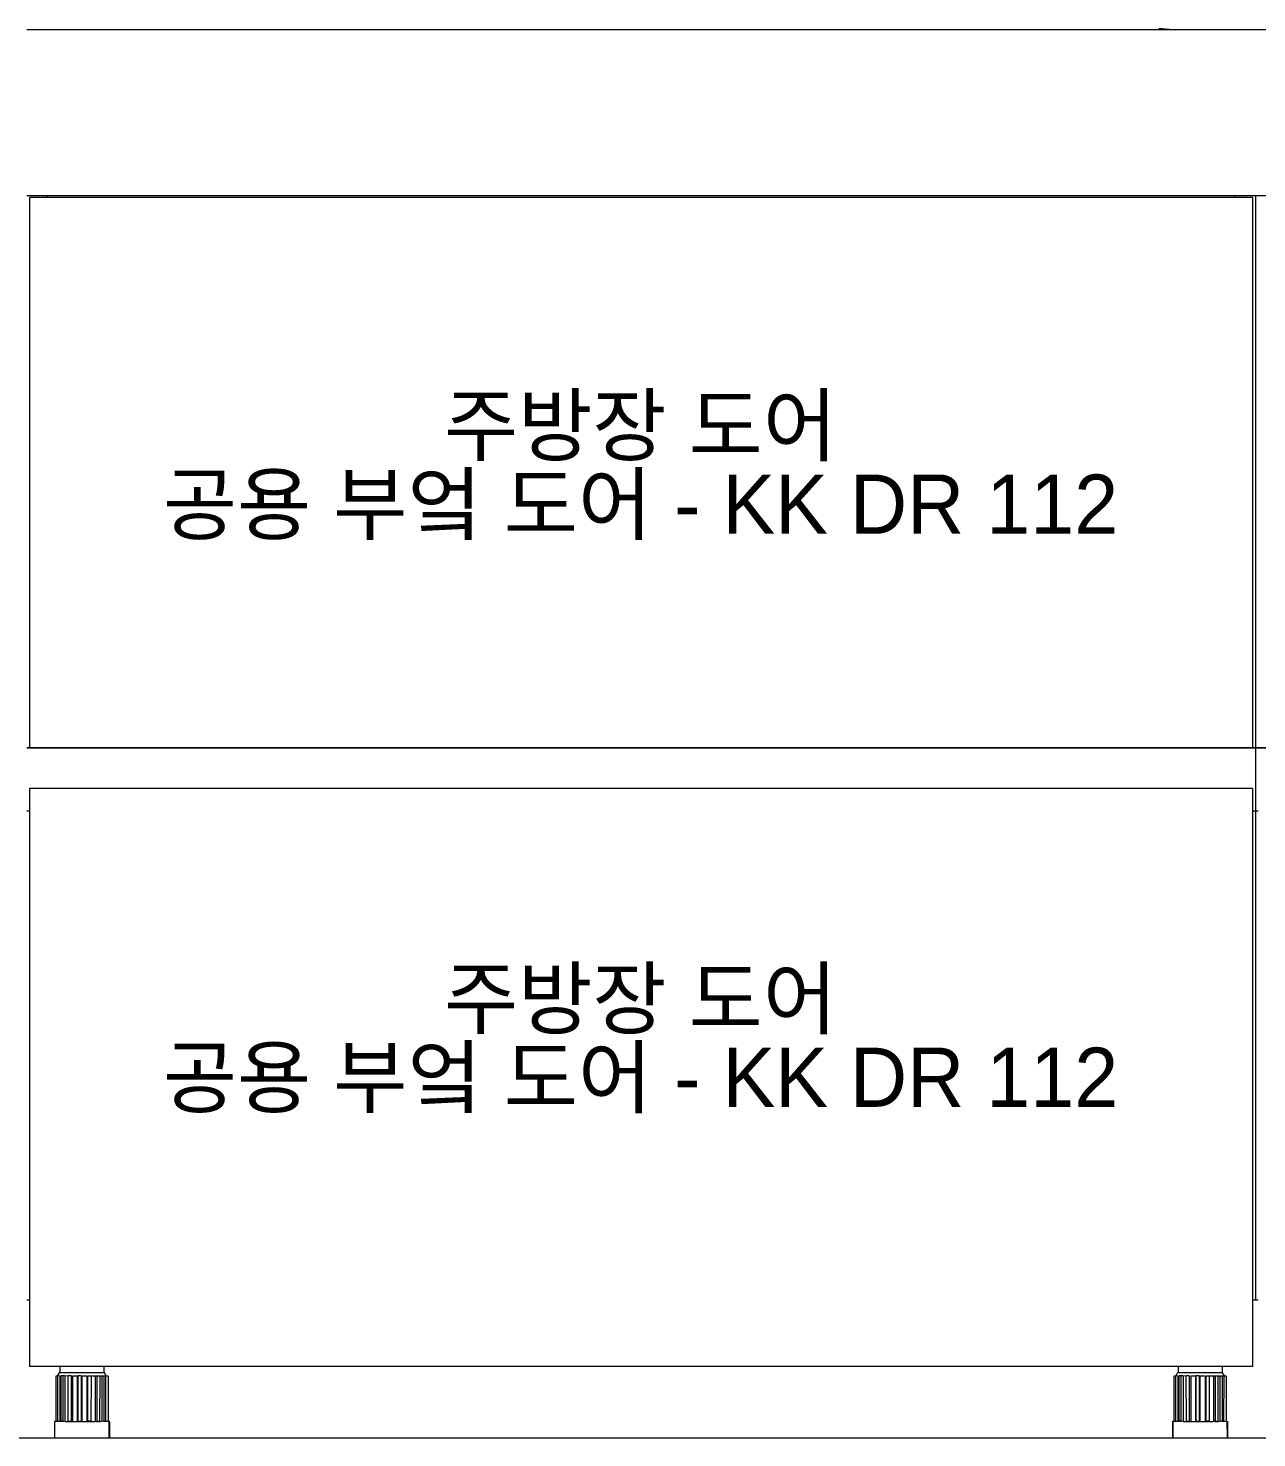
# Model space of a CAD drawing. Header units: millimetres. Extents: x 0 to 28440, y -12508 to -2066.
# Drawn here: x 8626 to 9516, y -7195 to -6173 of the extents above; entities that cross this region are included whole.
import ezdxf

# ---------------------------------------------------------------- set-up
doc = ezdxf.new("R2010")
doc.units = ezdxf.units.MM
for name, color, linetype, lineweight in [('DS-定制五金', 2, 'Continuous', 13), ('DS-定制台面', 4, 'Continuous', 13), ('DS-定制柜体', 4, 'Continuous', 13), ('SH-文字标注', 2, 'Continuous', 13)]:
    doc.layers.add(name, color=color, linetype=linetype, lineweight=lineweight)
doc.styles.add('T_6_1_Arial', font='', dxfattribs={"height": 53.571429})
doc.styles.get('T_6_1_Arial').set_extended_font_data('Gothic A1')

# ---------------------------------------------------------------- blocks, each defined once
blk = doc.blocks.new('LEGEND_0a2360a806cdce7849b98b2ef0661df8_0b9ed9d59c8745af914c58b24296af2b51923bf9-f5c3-4c7a-93aa-c1febe053276')
at = {"layer": 'DS-定制五金', "color": 0, "linetype": 'Continuous'}
for p, q in [((20.5, 19.9), (20.5, 19.9)), ((20.5, 19.9), (58.5, 19.9)), ((58.5, 19.9), (58.5, 19.9))]:
    blk.add_line(p, q, dxfattribs=at)
blk = doc.blocks.new('LEGEND_0a2360a806cdce7849b98b2ef0661df8_0b9ed9d59c8745af914c58b24296af2bd24cc2d1-4e64-4824-9943-ba14e1708937')
at = {"layer": 'DS-定制五金', "color": 0, "linetype": 'Continuous'}
for p, q in [((20.5, 19.9), (20.5, 19.9)), ((20.5, 19.9), (58.5, 19.9)), ((58.5, 19.9), (58.5, 19.9))]:
    blk.add_line(p, q, dxfattribs=at)
blk = doc.blocks.new('LEGEND_1cf953d23ee252c924f5c4659ae1dcf8_4dd5aa6cb30a44e58a995fd8087069197428c568-abd3-4d2f-8eb1-af0721c1a3ce')
at = {"layer": 'DS-定制五金', "color": 134, "linetype": 'Continuous'}
for p, q in [((20.2, 227), (32.5, 225.8)), ((867.7, 225.8), (879.9, 227)), ((40.5, 107.1), (40.5, 107.1)), ((859.6, 107.1), (859.6, 107.1))]:
    blk.add_line(p, q, dxfattribs=at)
blk = doc.blocks.new('LEGEND_0a2360a806cdce7849b98b2ef0661df8_0b9ed9d59c8745af914c58b24296af2be54059c6-c900-4dfc-852b-d38f05e5708a')
at = {"layer": 'DS-定制五金', "color": 0, "linetype": 'Continuous'}
for p, q in [((20.5, 19.9), (20.5, 19.9)), ((20.5, 19.9), (58.5, 19.9)), ((58.5, 19.9), (58.5, 19.9))]:
    blk.add_line(p, q, dxfattribs=at)
blk = doc.blocks.new('LEGEND_0a2360a806cdce7849b98b2ef0661df8_0b9ed9d59c8745af914c58b24296af2b8fd3d8b3-e12f-4fa5-99eb-9699faf1af81')
at = {"layer": 'DS-定制五金', "color": 0, "linetype": 'Continuous'}
for p, q in [((20.5, 19.9), (20.5, 19.9)), ((20.5, 19.9), (58.5, 19.9)), ((58.5, 19.9), (58.5, 19.9))]:
    blk.add_line(p, q, dxfattribs=at)
blk = doc.blocks.new('LEGEND_773b4b5b78e261f98b0cd31e717768b7_a42c02f5651e40d4850454a045f229baf4fc4a63-b19c-4354-bb4e-0e0d978f2c03')
at = {"layer": 'DS-定制五金', "color": 0, "linetype": 'Continuous'}
for p, q in [((23.8, 71.9), (23.8, 67.6)), ((55.4, 67.7), (55.4, 71.9)), ((23.8, 67.6), (23.8, 67.6)), ((23.8, 67.6), (23.8, 67.5)), ((23.8, 67.5), (23.9, 67.5)), ((23.9, 67.5), (23.9, 67.5)), ((23.9, 67.5), (23.9, 67.4)), ((23.9, 67.4), (23.9, 67.4)), ((23.9, 67.4), (23.9, 67.4)), ((23.9, 67.4), (24, 67.3)), ((24, 67.3), (24, 67.3)), ((24, 67.3), (24, 67.3)), ((24, 67.3), (24.1, 67.3)), ((24.1, 67.3), (24.1, 67.3)), ((24.1, 67.3), (24.1, 67.2)), ((24.1, 67.2), (24.2, 67.2)), ((24.2, 67.2), (24.2, 67.2)), ((24.2, 67.2), (54.8, 67.2)), ((54.8, 67.2), (55.3, 67.7)), ((55.3, 67.7), (55.4, 67.7)), ((55.5, 67.1), (55.4, 67.7)), ((56.6, 65.2), (55.5, 67.1)), ((56.8, 64.9), (56.6, 65.2))]:
    blk.add_line(p, q, dxfattribs=at)
at = {"layer": 'DS-定制五金', "color": 0, "linetype": 'Continuous', "flags": 128}
for points in [[(20.8, 31.8), (20.8, 31.9), (21, 32.2), (21, 64.9), (22.2, 64.9), (22.3, 65), (23.4, 64.8), (23.7, 64.5), (23.7, 32.3), (23.4, 31.9), (23.4, 31.8)], [(22.5, 31.8), (22.5, 31.9), (22.2, 32.1), (22.2, 64.9), (22.3, 65), (22.3, 65.1), (23.7, 67.6), (23.8, 67.6)], [(29.7, 32.2), (30, 32), (31.5, 32), (32, 32.5), (32, 64.6), (31.7, 64.9), (29.8, 64.9), (29.6, 64.7), (29.5, 64.7), (27.1, 64.8), (26.7, 64.8), (26.1, 64.9), (26, 64.8), (24.5, 64.9), (24.4, 64.8), (24.4, 32.2), (25.9, 32.2)], [(25.9, 32.2), (26, 32.5), (26, 64.6), (25.9, 64.8)], [(27.3, 64.7), (27.4, 64.5), (27.4, 32.3), (27.3, 31.9), (26.3, 31.8)], [(29.7, 32.2), (29.6, 64.7)], [(33, 31.8), (33, 64.7), (33.1, 64.8), (35.9, 64.8), (36.2, 64.5), (36.2, 32.2), (36.2, 32.2), (36.1, 32.1), (36.1, 32.1), (36.1, 32), (36.1, 32), (36, 31.9), (36, 31.9), (36, 31.9), (36, 31.8), (36, 31.8)], [(39.1, 32.5), (39.1, 64.6), (38.8, 64.9), (36.6, 64.9), (36.5, 64.8), (36.5, 32.2), (36.5, 32.2), (36.5, 32.2), (36.5, 32.2), (36.6, 32.1), (36.6, 32.1), (36.6, 32.1), (36.6, 32.1), (36.6, 32.1), (36.7, 32.1), (36.7, 32.1), (36.7, 32.1), (36.7, 32.1), (36.7, 32.1), (36.8, 32.1), (36.8, 32), (36.8, 32), (38.6, 32), (39.1, 32.5)], [(39.6, 31.8), (39.6, 64.7), (39.7, 64.8), (42.7, 64.8), (43, 64.5), (43, 32.2), (43, 32.2), (42.9, 32.1), (42.9, 32.1), (42.9, 32), (42.9, 32), (42.8, 31.9), (42.8, 31.9), (42.8, 31.9), (42.8, 31.8), (42.8, 31.8)], [(45.7, 32), (44.1, 32), (43.9, 32.1), (43.8, 32.2), (43.8, 64.8), (43.9, 64.9), (45.9, 64.9), (46.2, 64.7), (46.3, 64.8), (48.9, 64.8), (48.9, 64.8), (48.9, 64.8), (49, 64.8), (49, 64.7), (49, 64.7), (49.1, 64.7), (49.1, 64.7), (49.1, 64.7), (49.1, 64.7), (49.2, 64.7), (49.2, 64.7), (49.2, 64.7), (49.2, 64.7), (49.3, 64.7), (49.3, 64.7), (49.3, 64.7), (49.4, 64.7), (49.4, 64.7), (49.4, 64.8), (49.4, 64.8), (49.5, 64.8), (49.5, 64.8), (49.5, 64.8), (49.5, 64.8), (49.5, 64.8), (49.6, 64.9), (49.6, 64.9), (49.6, 64.9), (50.4, 64.8), (50.5, 64.9), (52.1, 64.9), (52.4, 64.7), (52.5, 64.8), (53.6, 64.8), (53.6, 64.8), (53.7, 64.8), (53.7, 64.8), (53.8, 64.7), (53.8, 64.7), (53.8, 64.7), (53.9, 64.7), (53.9, 64.7), (54, 64.7), (54, 64.7), (54.1, 64.7), (54.1, 64.7), (54.1, 64.7), (54.2, 64.7), (54.2, 64.7), (54.3, 64.8), (54.3, 64.8), (54.3, 64.8), (54.4, 64.8), (54.4, 64.8), (54.5, 64.9), (54.5, 64.9), (54.5, 64.9), (55.1, 64.9), (55.2, 64.8), (56.3, 64.9), (56.6, 64.7), (56.8, 64.9), (57.8, 64.9), (58.1, 64.6), (58.1, 32.5), (57.9, 32), (57.8, 32), (57.4, 31.8), (56.7, 31.8), (56.7, 31.8), (56.7, 31.9), (56.7, 31.9), (56.6, 32), (56.6, 32), (56.6, 32.1), (56.6, 32.1), (56.5, 32.2), (56.5, 32.2), (56.5, 32.2)], [(46.2, 31.8), (46.2, 32.1), (46.1, 32.2), (46.2, 64.7)], [(49.1, 31.9), (49.2, 32.2), (49.2, 64.5), (49.1, 64.7)], [(49.9, 31.8), (50, 31.7), (52.2, 31.7), (52.4, 31.8), (53.8, 31.9), (53.9, 32.2), (53.9, 64.5), (53.8, 64.7)], [(50.3, 32.2), (50.4, 32.4), (50.4, 64.6), (50.3, 64.8)], [(52.4, 31.8), (52.4, 32.1), (52.3, 32.2), (52.4, 64.7)], [(54.8, 31.8), (54.8, 31.9), (55.2, 32.2), (55.3, 32.3), (55.4, 32.5), (55.4, 64.6), (55.3, 64.8)], [(56.5, 32.2), (56.6, 64.7)], [(26.3, 31.8), (26.2, 31.7), (23.5, 31.7), (23.4, 31.8), (22.5, 31.8), (22.4, 31.7), (21, 31.7), (20.8, 31.8), (19.9, 31.7), (19.9, 20), (19.9, 20), (19.9, 20), (19.9, 20), (19.9, 20), (20, 20), (20, 20), (20, 20), (20, 20), (20, 20), (20, 20), (20, 19.9), (20, 19.9), (20.1, 19.9), (20.1, 19.9), (20.1, 19.9), (20.1, 20), (20.1, 20), (20.1, 20), (20.1, 20), (20.1, 20), (20.1, 20), (20.2, 20), (20.2, 20), (20.2, 20), (20.2, 20), (20.2, 20), (20.4, 20), (20.5, 19.9), (58.5, 19.9), (58.8, 20), (59, 20.2), (59, 20.2), (59, 20.2), (59.1, 20.2), (59.1, 20.2), (59.1, 20.2), (59.1, 20.2), (59.2, 20.3), (59.2, 20.3), (59.2, 20.3), (59.2, 20.3), (59.2, 20.3), (59.2, 20.3), (59.3, 20.3), (59.3, 20.4), (59.3, 20.4), (59.3, 20.4), (59.3, 31.5), (59.3, 31.5), (59.3, 31.5), (59.3, 31.5), (59.3, 31.5), (59.3, 31.6), (59.3, 31.6), (59.3, 31.6), (59.2, 31.6), (59.2, 31.6), (59.2, 31.6), (59.2, 31.6), (59.2, 31.6), (59.2, 31.6), (59.2, 31.6), (59.2, 31.6), (59.2, 31.6), (59.1, 31.6), (59.1, 31.7), (59.1, 31.7), (59.1, 31.7), (59.1, 31.7), (59.1, 31.7), (59.1, 31.7), (59, 31.7), (59, 31.7), (59, 31.7), (59, 31.7), (59, 31.7), (59, 31.6), (59, 31.6), (59, 31.6), (58.9, 31.6), (58.9, 31.6), (58.9, 31.6), (58.9, 31.6), (58.9, 31.6), (58.9, 31.6), (57.9, 32)], [(27.3, 31.9), (27.7, 31.7), (29.5, 31.8), (29.5, 31.8), (29.5, 31.9), (29.5, 31.9), (29.6, 32), (29.6, 32), (29.6, 32.1), (29.6, 32.1), (29.7, 32.2), (29.7, 32.2), (29.7, 32.2)], [(29.5, 31.8), (29.7, 31.7), (32.8, 31.7), (33, 31.8), (33.3, 31.7), (35.7, 31.7), (36, 31.8), (36.2, 31.7), (39.4, 31.7), (39.6, 31.8), (39.9, 31.7), (42.5, 31.7), (42.8, 31.8), (43, 31.7), (46, 31.7), (46.2, 31.8), (48.7, 31.7), (49.1, 31.9), (49.9, 31.8), (49.9, 31.8), (49.9, 31.9), (50, 31.9), (50, 32), (50, 32), (50.1, 32), (50.1, 32.1), (50.1, 32.1), (50.2, 32.1), (50.2, 32.1), (50.3, 32.2), (50.3, 32.2), (50.3, 32.2)], [(56.7, 31.8), (56.6, 31.7), (54.9, 31.7), (54.8, 31.8), (53.8, 31.9)], [(59, 20.2), (58.9, 31.6)]]:
    blk.add_lwpolyline(points, dxfattribs=at)
at = {"layer": 'DS-定制五金', "color": 0, "linetype": 'Continuous'}
for centre, major_axis, start_param, end_param in [((25.6, 31.5), (0, 0.775), 5.124061, 5.871514), ((46.3, 31.3), (0, 0.94), 0.223477, 0.703818), ((51.3, 34.1), (0, 2.18), 2.665345, 3.61784), ((56, 33), (0, 0.939), 2.362764, 3.754139)]:
    blk.add_ellipse(centre, major_axis=major_axis, ratio=1, start_param=start_param, end_param=end_param, dxfattribs=at)
blk = doc.blocks.new('LEGEND_773b4b5b78e261f98b0cd31e717768b7_a42c02f5651e40d4850454a045f229bab2c1d593-7d79-4452-8839-22e5ff5c06c1')
at = {"layer": 'DS-定制五金', "color": 0, "linetype": 'Continuous'}
for p, q in [((23.8, 71.9), (23.8, 67.6)), ((55.4, 67.7), (55.4, 71.9)), ((23.8, 67.6), (23.8, 67.6)), ((23.8, 67.6), (23.8, 67.5)), ((23.8, 67.5), (23.9, 67.5)), ((23.9, 67.5), (23.9, 67.5)), ((23.9, 67.5), (23.9, 67.4)), ((23.9, 67.4), (23.9, 67.4)), ((23.9, 67.4), (23.9, 67.4)), ((23.9, 67.4), (24, 67.3)), ((24, 67.3), (24, 67.3)), ((24, 67.3), (24, 67.3)), ((24, 67.3), (24.1, 67.3)), ((24.1, 67.3), (24.1, 67.3)), ((24.1, 67.3), (24.1, 67.2)), ((24.1, 67.2), (24.2, 67.2)), ((24.2, 67.2), (24.2, 67.2)), ((24.2, 67.2), (54.8, 67.2)), ((54.8, 67.2), (55.3, 67.7)), ((55.3, 67.7), (55.4, 67.7)), ((55.5, 67.1), (55.4, 67.7)), ((56.6, 65.2), (55.5, 67.1)), ((56.8, 64.9), (56.6, 65.2))]:
    blk.add_line(p, q, dxfattribs=at)
at = {"layer": 'DS-定制五金', "color": 0, "linetype": 'Continuous', "flags": 128}
for points in [[(20.8, 31.8), (20.8, 31.9), (21, 32.2), (21, 64.9), (22.2, 64.9), (22.3, 65), (23.4, 64.8), (23.7, 64.5), (23.7, 32.3), (23.4, 31.9), (23.4, 31.8)], [(22.5, 31.8), (22.5, 31.9), (22.2, 32.1), (22.2, 64.9), (22.3, 65), (22.3, 65.1), (23.7, 67.6), (23.8, 67.6)], [(29.7, 32.2), (30, 32), (31.5, 32), (32, 32.5), (32, 64.6), (31.7, 64.9), (29.8, 64.9), (29.6, 64.7), (29.5, 64.7), (27.1, 64.8), (26.7, 64.8), (26.1, 64.9), (26, 64.8), (24.5, 64.9), (24.4, 64.8), (24.4, 32.2), (25.9, 32.2)], [(25.9, 32.2), (26, 32.5), (26, 64.6), (25.9, 64.8)], [(27.3, 64.7), (27.4, 64.5), (27.4, 32.3), (27.3, 31.9), (26.3, 31.8)], [(29.7, 32.2), (29.6, 64.7)], [(33, 31.8), (33, 64.7), (33.1, 64.8), (35.9, 64.8), (36.2, 64.5), (36.2, 32.2), (36.2, 32.2), (36.1, 32.1), (36.1, 32.1), (36.1, 32), (36.1, 32), (36, 31.9), (36, 31.9), (36, 31.9), (36, 31.8), (36, 31.8)], [(39.1, 32.5), (39.1, 64.6), (38.8, 64.9), (36.6, 64.9), (36.5, 64.8), (36.5, 32.2), (36.5, 32.2), (36.5, 32.2), (36.5, 32.2), (36.6, 32.1), (36.6, 32.1), (36.6, 32.1), (36.6, 32.1), (36.6, 32.1), (36.7, 32.1), (36.7, 32.1), (36.7, 32.1), (36.7, 32.1), (36.7, 32.1), (36.8, 32.1), (36.8, 32), (36.8, 32), (38.6, 32), (39.1, 32.5)], [(39.6, 31.8), (39.6, 64.7), (39.7, 64.8), (42.7, 64.8), (43, 64.5), (43, 32.2), (43, 32.2), (42.9, 32.1), (42.9, 32.1), (42.9, 32), (42.9, 32), (42.8, 31.9), (42.8, 31.9), (42.8, 31.9), (42.8, 31.8), (42.8, 31.8)], [(45.7, 32), (44.1, 32), (43.9, 32.1), (43.8, 32.2), (43.8, 64.8), (43.9, 64.9), (45.9, 64.9), (46.2, 64.7), (46.3, 64.8), (48.9, 64.8), (48.9, 64.8), (48.9, 64.8), (49, 64.8), (49, 64.7), (49, 64.7), (49.1, 64.7), (49.1, 64.7), (49.1, 64.7), (49.1, 64.7), (49.2, 64.7), (49.2, 64.7), (49.2, 64.7), (49.2, 64.7), (49.3, 64.7), (49.3, 64.7), (49.3, 64.7), (49.4, 64.7), (49.4, 64.7), (49.4, 64.8), (49.4, 64.8), (49.5, 64.8), (49.5, 64.8), (49.5, 64.8), (49.5, 64.8), (49.5, 64.8), (49.6, 64.9), (49.6, 64.9), (49.6, 64.9), (50.4, 64.8), (50.5, 64.9), (52.1, 64.9), (52.4, 64.7), (52.5, 64.8), (53.6, 64.8), (53.6, 64.8), (53.7, 64.8), (53.7, 64.8), (53.8, 64.7), (53.8, 64.7), (53.8, 64.7), (53.9, 64.7), (53.9, 64.7), (54, 64.7), (54, 64.7), (54.1, 64.7), (54.1, 64.7), (54.1, 64.7), (54.2, 64.7), (54.2, 64.7), (54.3, 64.8), (54.3, 64.8), (54.3, 64.8), (54.4, 64.8), (54.4, 64.8), (54.5, 64.9), (54.5, 64.9), (54.5, 64.9), (55.1, 64.9), (55.2, 64.8), (56.3, 64.9), (56.6, 64.7), (56.8, 64.9), (57.8, 64.9), (58.1, 64.6), (58.1, 32.5), (57.9, 32), (57.8, 32), (57.4, 31.8), (56.7, 31.8), (56.7, 31.8), (56.7, 31.9), (56.7, 31.9), (56.6, 32), (56.6, 32), (56.6, 32.1), (56.6, 32.1), (56.5, 32.2), (56.5, 32.2), (56.5, 32.2)], [(46.2, 31.8), (46.2, 32.1), (46.1, 32.2), (46.2, 64.7)], [(49.1, 31.9), (49.2, 32.2), (49.2, 64.5), (49.1, 64.7)], [(49.9, 31.8), (50, 31.7), (52.2, 31.7), (52.4, 31.8), (53.8, 31.9), (53.9, 32.2), (53.9, 64.5), (53.8, 64.7)], [(50.3, 32.2), (50.4, 32.4), (50.4, 64.6), (50.3, 64.8)], [(52.4, 31.8), (52.4, 32.1), (52.3, 32.2), (52.4, 64.7)], [(54.8, 31.8), (54.8, 31.9), (55.2, 32.2), (55.3, 32.3), (55.4, 32.5), (55.4, 64.6), (55.3, 64.8)], [(56.5, 32.2), (56.6, 64.7)], [(26.3, 31.8), (26.2, 31.7), (23.5, 31.7), (23.4, 31.8), (22.5, 31.8), (22.4, 31.7), (21, 31.7), (20.8, 31.8), (19.9, 31.7), (19.9, 20), (19.9, 20), (19.9, 20), (19.9, 20), (19.9, 20), (20, 20), (20, 20), (20, 20), (20, 20), (20, 20), (20, 20), (20, 19.9), (20, 19.9), (20.1, 19.9), (20.1, 19.9), (20.1, 19.9), (20.1, 20), (20.1, 20), (20.1, 20), (20.1, 20), (20.1, 20), (20.1, 20), (20.2, 20), (20.2, 20), (20.2, 20), (20.2, 20), (20.2, 20), (20.4, 20), (20.5, 19.9), (58.5, 19.9), (58.8, 20), (59, 20.2), (59, 20.2), (59, 20.2), (59.1, 20.2), (59.1, 20.2), (59.1, 20.2), (59.1, 20.2), (59.2, 20.3), (59.2, 20.3), (59.2, 20.3), (59.2, 20.3), (59.2, 20.3), (59.2, 20.3), (59.3, 20.3), (59.3, 20.4), (59.3, 20.4), (59.3, 20.4), (59.3, 31.5), (59.3, 31.5), (59.3, 31.5), (59.3, 31.5), (59.3, 31.5), (59.3, 31.6), (59.3, 31.6), (59.3, 31.6), (59.2, 31.6), (59.2, 31.6), (59.2, 31.6), (59.2, 31.6), (59.2, 31.6), (59.2, 31.6), (59.2, 31.6), (59.2, 31.6), (59.2, 31.6), (59.1, 31.6), (59.1, 31.7), (59.1, 31.7), (59.1, 31.7), (59.1, 31.7), (59.1, 31.7), (59.1, 31.7), (59, 31.7), (59, 31.7), (59, 31.7), (59, 31.7), (59, 31.7), (59, 31.6), (59, 31.6), (59, 31.6), (58.9, 31.6), (58.9, 31.6), (58.9, 31.6), (58.9, 31.6), (58.9, 31.6), (58.9, 31.6), (57.9, 32)], [(27.3, 31.9), (27.7, 31.7), (29.5, 31.8), (29.5, 31.8), (29.5, 31.9), (29.5, 31.9), (29.6, 32), (29.6, 32), (29.6, 32.1), (29.6, 32.1), (29.7, 32.2), (29.7, 32.2), (29.7, 32.2)], [(29.5, 31.8), (29.7, 31.7), (32.8, 31.7), (33, 31.8), (33.3, 31.7), (35.7, 31.7), (36, 31.8), (36.2, 31.7), (39.4, 31.7), (39.6, 31.8), (39.9, 31.7), (42.5, 31.7), (42.8, 31.8), (43, 31.7), (46, 31.7), (46.2, 31.8), (48.7, 31.7), (49.1, 31.9), (49.9, 31.8), (49.9, 31.8), (49.9, 31.9), (50, 31.9), (50, 32), (50, 32), (50.1, 32), (50.1, 32.1), (50.1, 32.1), (50.2, 32.1), (50.2, 32.1), (50.3, 32.2), (50.3, 32.2), (50.3, 32.2)], [(56.7, 31.8), (56.6, 31.7), (54.9, 31.7), (54.8, 31.8), (53.8, 31.9)], [(59, 20.2), (58.9, 31.6)]]:
    blk.add_lwpolyline(points, dxfattribs=at)
at = {"layer": 'DS-定制五金', "color": 0, "linetype": 'Continuous'}
for centre, major_axis, start_param, end_param in [((25.6, 31.5), (0, 0.775), 5.124061, 5.871514), ((46.3, 31.3), (0, 0.94), 0.223477, 0.703818), ((51.3, 34.1), (0, 2.18), 2.665345, 3.61784), ((56, 33), (0, 0.939), 2.362764, 3.754139)]:
    blk.add_ellipse(centre, major_axis=major_axis, ratio=1, start_param=start_param, end_param=end_param, dxfattribs=at)
blk = doc.blocks.new('LEGEND_773b4b5b78e261f98b0cd31e717768b7_a42c02f5651e40d4850454a045f229ba30c80d53-f20e-4c03-9086-cfe7f37b0430')
at = {"layer": 'DS-定制五金', "color": 0, "linetype": 'Continuous'}
for p, q in [((23.8, 71.9), (23.8, 67.6)), ((55.4, 67.7), (55.4, 71.9)), ((23.8, 67.6), (23.8, 67.6)), ((23.8, 67.6), (23.8, 67.5)), ((23.8, 67.5), (23.9, 67.5)), ((23.9, 67.5), (23.9, 67.5)), ((23.9, 67.5), (23.9, 67.4)), ((23.9, 67.4), (23.9, 67.4)), ((23.9, 67.4), (23.9, 67.4)), ((23.9, 67.4), (24, 67.3)), ((24, 67.3), (24, 67.3)), ((24, 67.3), (24, 67.3)), ((24, 67.3), (24.1, 67.3)), ((24.1, 67.3), (24.1, 67.3)), ((24.1, 67.3), (24.1, 67.2)), ((24.1, 67.2), (24.2, 67.2)), ((24.2, 67.2), (24.2, 67.2)), ((24.2, 67.2), (54.8, 67.2)), ((54.8, 67.2), (55.3, 67.7)), ((55.3, 67.7), (55.4, 67.7)), ((55.5, 67.1), (55.4, 67.7)), ((56.6, 65.2), (55.5, 67.1)), ((56.8, 64.9), (56.6, 65.2)), ((20.2, 20), (20.2, 31.7))]:
    blk.add_line(p, q, dxfattribs=at)
at = {"layer": 'DS-定制五金', "color": 0, "linetype": 'Continuous', "flags": 128}
for points in [[(20.8, 31.8), (20.8, 31.9), (21, 32.2), (21, 64.9), (22.2, 64.9), (22.3, 65), (23.4, 64.8), (23.7, 64.5), (23.7, 32.3), (23.4, 31.9), (23.4, 31.8)], [(22.5, 31.8), (22.5, 31.9), (22.2, 32.1), (22.2, 64.9), (22.3, 65), (22.3, 65.1), (23.7, 67.6), (23.8, 67.6)], [(29.7, 32.2), (30, 32), (31.5, 32), (32, 32.5), (32, 64.6), (31.7, 64.9), (29.8, 64.9), (29.6, 64.7), (29.5, 64.7), (27.1, 64.8), (26.7, 64.8), (26.1, 64.9), (26, 64.8), (24.5, 64.9), (24.4, 64.8), (24.4, 32.2), (25.9, 32.2)], [(25.9, 32.2), (26, 32.5), (26, 64.6), (25.9, 64.8)], [(27.3, 64.7), (27.4, 64.5), (27.4, 32.3), (27.3, 31.9), (26.3, 31.8)], [(29.7, 32.2), (29.6, 64.7)], [(33, 31.8), (33, 64.7), (33.1, 64.8), (35.9, 64.8), (36.2, 64.5), (36.2, 32.2), (36.2, 32.2), (36.1, 32.1), (36.1, 32.1), (36.1, 32), (36.1, 32), (36, 31.9), (36, 31.9), (36, 31.9), (36, 31.8), (36, 31.8)], [(39.1, 32.5), (39.1, 64.6), (38.8, 64.9), (36.6, 64.9), (36.5, 64.8), (36.5, 32.2), (36.5, 32.2), (36.5, 32.2), (36.5, 32.2), (36.6, 32.1), (36.6, 32.1), (36.6, 32.1), (36.6, 32.1), (36.6, 32.1), (36.7, 32.1), (36.7, 32.1), (36.7, 32.1), (36.7, 32.1), (36.7, 32.1), (36.8, 32.1), (36.8, 32), (36.8, 32), (38.6, 32), (39.1, 32.5)], [(39.6, 31.8), (39.6, 64.7), (39.7, 64.8), (42.7, 64.8), (43, 64.5), (43, 32.2), (43, 32.2), (42.9, 32.1), (42.9, 32.1), (42.9, 32), (42.9, 32), (42.8, 31.9), (42.8, 31.9), (42.8, 31.9), (42.8, 31.8), (42.8, 31.8)], [(45.7, 32), (44.1, 32), (43.9, 32.1), (43.8, 32.2), (43.8, 64.8), (43.9, 64.9), (45.9, 64.9), (46.2, 64.7), (46.3, 64.8), (48.9, 64.8), (48.9, 64.8), (48.9, 64.8), (49, 64.8), (49, 64.7), (49, 64.7), (49.1, 64.7), (49.1, 64.7), (49.1, 64.7), (49.1, 64.7), (49.2, 64.7), (49.2, 64.7), (49.2, 64.7), (49.2, 64.7), (49.3, 64.7), (49.3, 64.7), (49.3, 64.7), (49.4, 64.7), (49.4, 64.7), (49.4, 64.8), (49.4, 64.8), (49.5, 64.8), (49.5, 64.8), (49.5, 64.8), (49.5, 64.8), (49.5, 64.8), (49.6, 64.9), (49.6, 64.9), (49.6, 64.9), (50.4, 64.8), (50.5, 64.9), (52.1, 64.9), (52.4, 64.7), (52.5, 64.8), (53.6, 64.8), (53.6, 64.8), (53.7, 64.8), (53.7, 64.8), (53.8, 64.7), (53.8, 64.7), (53.8, 64.7), (53.9, 64.7), (53.9, 64.7), (54, 64.7), (54, 64.7), (54.1, 64.7), (54.1, 64.7), (54.1, 64.7), (54.2, 64.7), (54.2, 64.7), (54.3, 64.8), (54.3, 64.8), (54.3, 64.8), (54.4, 64.8), (54.4, 64.8), (54.5, 64.9), (54.5, 64.9), (54.5, 64.9), (55.1, 64.9), (55.2, 64.8), (56.3, 64.9), (56.6, 64.7), (56.8, 64.9), (57.8, 64.9), (58.1, 64.6), (58.1, 32.5), (57.9, 32), (57.8, 32), (57.4, 31.8), (56.7, 31.8), (56.7, 31.8), (56.7, 31.9), (56.7, 31.9), (56.6, 32), (56.6, 32), (56.6, 32.1), (56.6, 32.1), (56.5, 32.2), (56.5, 32.2), (56.5, 32.2)], [(46.2, 31.8), (46.2, 32.1), (46.1, 32.2), (46.2, 64.7)], [(49.1, 31.9), (49.2, 32.2), (49.2, 64.5), (49.1, 64.7)], [(49.9, 31.8), (50, 31.7), (52.2, 31.7), (52.4, 31.8), (53.8, 31.9), (53.9, 32.2), (53.9, 64.5), (53.8, 64.7)], [(50.3, 32.2), (50.4, 32.4), (50.4, 64.6), (50.3, 64.8)], [(52.4, 31.8), (52.4, 32.1), (52.3, 32.2), (52.4, 64.7)], [(54.8, 31.8), (54.8, 31.9), (55.2, 32.2), (55.3, 32.3), (55.4, 32.5), (55.4, 64.6), (55.3, 64.8)], [(56.5, 32.2), (56.6, 64.7)], [(26.3, 31.8), (26.2, 31.7), (23.5, 31.7), (23.4, 31.8), (22.5, 31.8), (22.4, 31.7), (21, 31.7), (20.8, 31.8), (19.9, 31.7), (19.9, 20), (19.9, 20), (19.9, 20), (19.9, 20), (19.9, 20), (20, 20), (20, 20), (20, 20), (20, 20), (20, 20), (20, 20), (20, 19.9), (20, 19.9), (20.1, 19.9), (20.1, 19.9), (20.1, 19.9), (20.1, 20), (20.1, 20), (20.1, 20), (20.1, 20), (20.1, 20), (20.1, 20), (20.2, 20), (20.2, 20), (20.2, 20), (20.2, 20), (20.2, 20), (20.4, 20), (20.5, 19.9), (58.5, 19.9), (58.8, 20), (59, 20.2), (59, 20.2), (59, 20.2), (59.1, 20.2), (59.1, 20.2), (59.1, 20.2), (59.1, 20.2), (59.2, 20.3), (59.2, 20.3), (59.2, 20.3), (59.2, 20.3), (59.2, 20.3), (59.2, 20.3), (59.3, 20.3), (59.3, 20.4), (59.3, 20.4), (59.3, 20.4), (59.3, 31.5), (59.3, 31.5), (59.3, 31.5), (59.3, 31.5), (59.3, 31.5), (59.3, 31.6), (59.3, 31.6), (59.3, 31.6), (59.2, 31.6), (59.2, 31.6), (59.2, 31.6), (59.2, 31.6), (59.2, 31.6), (59.2, 31.6), (59.2, 31.6), (59.2, 31.6), (59.2, 31.6), (59.1, 31.6), (59.1, 31.7), (59.1, 31.7), (59.1, 31.7), (59.1, 31.7), (59.1, 31.7), (59.1, 31.7), (59, 31.7), (59, 31.7), (59, 31.7), (59, 31.7), (59, 31.7), (59, 31.6), (59, 31.6), (59, 31.6), (58.9, 31.6), (58.9, 31.6), (58.9, 31.6), (58.9, 31.6), (58.9, 31.6), (58.9, 31.6), (57.9, 32)], [(27.3, 31.9), (27.7, 31.7), (29.5, 31.8), (29.5, 31.8), (29.5, 31.9), (29.5, 31.9), (29.6, 32), (29.6, 32), (29.6, 32.1), (29.6, 32.1), (29.7, 32.2), (29.7, 32.2), (29.7, 32.2)], [(29.5, 31.8), (29.7, 31.7), (32.8, 31.7), (33, 31.8), (33.3, 31.7), (35.7, 31.7), (36, 31.8), (36.2, 31.7), (39.4, 31.7), (39.6, 31.8), (39.9, 31.7), (42.5, 31.7), (42.8, 31.8), (43, 31.7), (46, 31.7), (46.2, 31.8), (48.7, 31.7), (49.1, 31.9), (49.9, 31.8), (49.9, 31.8), (49.9, 31.9), (50, 31.9), (50, 32), (50, 32), (50.1, 32), (50.1, 32.1), (50.1, 32.1), (50.2, 32.1), (50.2, 32.1), (50.3, 32.2), (50.3, 32.2), (50.3, 32.2)], [(56.7, 31.8), (56.6, 31.7), (54.9, 31.7), (54.8, 31.8), (53.8, 31.9)], [(59, 20.2), (58.9, 31.6)]]:
    blk.add_lwpolyline(points, dxfattribs=at)
at = {"layer": 'DS-定制五金', "color": 0, "linetype": 'Continuous'}
for centre, major_axis, start_param, end_param in [((25.6, 31.5), (0, 0.775), 5.124061, 5.871514), ((46.3, 31.3), (0, 0.94), 0.223477, 0.703818), ((51.3, 34.1), (0, 2.18), 2.665345, 3.61784), ((56, 33), (0, 0.939), 2.362764, 3.754139)]:
    blk.add_ellipse(centre, major_axis=major_axis, ratio=1, start_param=start_param, end_param=end_param, dxfattribs=at)
blk = doc.blocks.new('LEGEND_773b4b5b78e261f98b0cd31e717768b7_a42c02f5651e40d4850454a045f229ba46062d36-1b09-43b6-9308-90df3b4830e0')
at = {"layer": 'DS-定制五金', "color": 0, "linetype": 'Continuous'}
for p, q in [((23.8, 71.9), (23.8, 67.6)), ((55.4, 67.7), (55.4, 71.9)), ((23.8, 67.6), (23.8, 67.6)), ((23.8, 67.6), (23.8, 67.5)), ((23.8, 67.5), (23.9, 67.5)), ((23.9, 67.5), (23.9, 67.5)), ((23.9, 67.5), (23.9, 67.4)), ((23.9, 67.4), (23.9, 67.4)), ((23.9, 67.4), (23.9, 67.4)), ((23.9, 67.4), (24, 67.3)), ((24, 67.3), (24, 67.3)), ((24, 67.3), (24, 67.3)), ((24, 67.3), (24.1, 67.3)), ((24.1, 67.3), (24.1, 67.3)), ((24.1, 67.3), (24.1, 67.2)), ((24.1, 67.2), (24.2, 67.2)), ((24.2, 67.2), (24.2, 67.2)), ((24.2, 67.2), (54.8, 67.2)), ((54.8, 67.2), (55.3, 67.7)), ((55.3, 67.7), (55.4, 67.7)), ((55.5, 67.1), (55.4, 67.7)), ((56.6, 65.2), (55.5, 67.1)), ((56.8, 64.9), (56.6, 65.2)), ((20.2, 20), (20.2, 31.7))]:
    blk.add_line(p, q, dxfattribs=at)
at = {"layer": 'DS-定制五金', "color": 0, "linetype": 'Continuous', "flags": 128}
for points in [[(20.8, 31.8), (20.8, 31.9), (21, 32.2), (21, 64.9), (22.2, 64.9), (22.3, 65), (23.4, 64.8), (23.7, 64.5), (23.7, 32.3), (23.4, 31.9), (23.4, 31.8)], [(22.5, 31.8), (22.5, 31.9), (22.2, 32.1), (22.2, 64.9), (22.3, 65), (22.3, 65.1), (23.7, 67.6), (23.8, 67.6)], [(29.7, 32.2), (30, 32), (31.5, 32), (32, 32.5), (32, 64.6), (31.7, 64.9), (29.8, 64.9), (29.6, 64.7), (29.5, 64.7), (27.1, 64.8), (26.7, 64.8), (26.1, 64.9), (26, 64.8), (24.5, 64.9), (24.4, 64.8), (24.4, 32.2), (25.9, 32.2)], [(25.9, 32.2), (26, 32.5), (26, 64.6), (25.9, 64.8)], [(27.3, 64.7), (27.4, 64.5), (27.4, 32.3), (27.3, 31.9), (26.3, 31.8)], [(29.7, 32.2), (29.6, 64.7)], [(33, 31.8), (33, 64.7), (33.1, 64.8), (35.9, 64.8), (36.2, 64.5), (36.2, 32.2), (36.2, 32.2), (36.1, 32.1), (36.1, 32.1), (36.1, 32), (36.1, 32), (36, 31.9), (36, 31.9), (36, 31.9), (36, 31.8), (36, 31.8)], [(39.1, 32.5), (39.1, 64.6), (38.8, 64.9), (36.6, 64.9), (36.5, 64.8), (36.5, 32.2), (36.5, 32.2), (36.5, 32.2), (36.5, 32.2), (36.6, 32.1), (36.6, 32.1), (36.6, 32.1), (36.6, 32.1), (36.6, 32.1), (36.7, 32.1), (36.7, 32.1), (36.7, 32.1), (36.7, 32.1), (36.7, 32.1), (36.8, 32.1), (36.8, 32), (36.8, 32), (38.6, 32), (39.1, 32.5)], [(39.6, 31.8), (39.6, 64.7), (39.7, 64.8), (42.7, 64.8), (43, 64.5), (43, 32.2), (43, 32.2), (42.9, 32.1), (42.9, 32.1), (42.9, 32), (42.9, 32), (42.8, 31.9), (42.8, 31.9), (42.8, 31.9), (42.8, 31.8), (42.8, 31.8)], [(45.7, 32), (44.1, 32), (43.9, 32.1), (43.8, 32.2), (43.8, 64.8), (43.9, 64.9), (45.9, 64.9), (46.2, 64.7), (46.3, 64.8), (48.9, 64.8), (48.9, 64.8), (48.9, 64.8), (49, 64.8), (49, 64.7), (49, 64.7), (49.1, 64.7), (49.1, 64.7), (49.1, 64.7), (49.1, 64.7), (49.2, 64.7), (49.2, 64.7), (49.2, 64.7), (49.2, 64.7), (49.3, 64.7), (49.3, 64.7), (49.3, 64.7), (49.4, 64.7), (49.4, 64.7), (49.4, 64.8), (49.4, 64.8), (49.5, 64.8), (49.5, 64.8), (49.5, 64.8), (49.5, 64.8), (49.5, 64.8), (49.6, 64.9), (49.6, 64.9), (49.6, 64.9), (50.4, 64.8), (50.5, 64.9), (52.1, 64.9), (52.4, 64.7), (52.5, 64.8), (53.6, 64.8), (53.6, 64.8), (53.7, 64.8), (53.7, 64.8), (53.8, 64.7), (53.8, 64.7), (53.8, 64.7), (53.9, 64.7), (53.9, 64.7), (54, 64.7), (54, 64.7), (54.1, 64.7), (54.1, 64.7), (54.1, 64.7), (54.2, 64.7), (54.2, 64.7), (54.3, 64.8), (54.3, 64.8), (54.3, 64.8), (54.4, 64.8), (54.4, 64.8), (54.5, 64.9), (54.5, 64.9), (54.5, 64.9), (55.1, 64.9), (55.2, 64.8), (56.3, 64.9), (56.6, 64.7), (56.8, 64.9), (57.8, 64.9), (58.1, 64.6), (58.1, 32.5), (57.9, 32), (57.8, 32), (57.4, 31.8), (56.7, 31.8), (56.7, 31.8), (56.7, 31.9), (56.7, 31.9), (56.6, 32), (56.6, 32), (56.6, 32.1), (56.6, 32.1), (56.5, 32.2), (56.5, 32.2), (56.5, 32.2)], [(46.2, 31.8), (46.2, 32.1), (46.1, 32.2), (46.2, 64.7)], [(49.1, 31.9), (49.2, 32.2), (49.2, 64.5), (49.1, 64.7)], [(49.9, 31.8), (50, 31.7), (52.2, 31.7), (52.4, 31.8), (53.8, 31.9), (53.9, 32.2), (53.9, 64.5), (53.8, 64.7)], [(50.3, 32.2), (50.4, 32.4), (50.4, 64.6), (50.3, 64.8)], [(52.4, 31.8), (52.4, 32.1), (52.3, 32.2), (52.4, 64.7)], [(54.8, 31.8), (54.8, 31.9), (55.2, 32.2), (55.3, 32.3), (55.4, 32.5), (55.4, 64.6), (55.3, 64.8)], [(56.5, 32.2), (56.6, 64.7)], [(26.3, 31.8), (26.2, 31.7), (23.5, 31.7), (23.4, 31.8), (22.5, 31.8), (22.4, 31.7), (21, 31.7), (20.8, 31.8), (19.9, 31.7), (19.9, 20), (19.9, 20), (19.9, 20), (19.9, 20), (19.9, 20), (20, 20), (20, 20), (20, 20), (20, 20), (20, 20), (20, 20), (20, 19.9), (20, 19.9), (20.1, 19.9), (20.1, 19.9), (20.1, 19.9), (20.1, 20), (20.1, 20), (20.1, 20), (20.1, 20), (20.1, 20), (20.1, 20), (20.2, 20), (20.2, 20), (20.2, 20), (20.2, 20), (20.2, 20), (20.4, 20), (20.5, 19.9), (58.5, 19.9), (58.8, 20), (59, 20.2), (59, 20.2), (59, 20.2), (59.1, 20.2), (59.1, 20.2), (59.1, 20.2), (59.1, 20.2), (59.2, 20.3), (59.2, 20.3), (59.2, 20.3), (59.2, 20.3), (59.2, 20.3), (59.2, 20.3), (59.3, 20.3), (59.3, 20.4), (59.3, 20.4), (59.3, 20.4), (59.3, 31.5), (59.3, 31.5), (59.3, 31.5), (59.3, 31.5), (59.3, 31.5), (59.3, 31.6), (59.3, 31.6), (59.3, 31.6), (59.2, 31.6), (59.2, 31.6), (59.2, 31.6), (59.2, 31.6), (59.2, 31.6), (59.2, 31.6), (59.2, 31.6), (59.2, 31.6), (59.2, 31.6), (59.1, 31.6), (59.1, 31.7), (59.1, 31.7), (59.1, 31.7), (59.1, 31.7), (59.1, 31.7), (59.1, 31.7), (59, 31.7), (59, 31.7), (59, 31.7), (59, 31.7), (59, 31.7), (59, 31.6), (59, 31.6), (59, 31.6), (58.9, 31.6), (58.9, 31.6), (58.9, 31.6), (58.9, 31.6), (58.9, 31.6), (58.9, 31.6), (57.9, 32)], [(27.3, 31.9), (27.7, 31.7), (29.5, 31.8), (29.5, 31.8), (29.5, 31.9), (29.5, 31.9), (29.6, 32), (29.6, 32), (29.6, 32.1), (29.6, 32.1), (29.7, 32.2), (29.7, 32.2), (29.7, 32.2)], [(29.5, 31.8), (29.7, 31.7), (32.8, 31.7), (33, 31.8), (33.3, 31.7), (35.7, 31.7), (36, 31.8), (36.2, 31.7), (39.4, 31.7), (39.6, 31.8), (39.9, 31.7), (42.5, 31.7), (42.8, 31.8), (43, 31.7), (46, 31.7), (46.2, 31.8), (48.7, 31.7), (49.1, 31.9), (49.9, 31.8), (49.9, 31.8), (49.9, 31.9), (50, 31.9), (50, 32), (50, 32), (50.1, 32), (50.1, 32.1), (50.1, 32.1), (50.2, 32.1), (50.2, 32.1), (50.3, 32.2), (50.3, 32.2), (50.3, 32.2)], [(56.7, 31.8), (56.6, 31.7), (54.9, 31.7), (54.8, 31.8), (53.8, 31.9)], [(59, 20.2), (58.9, 31.6)]]:
    blk.add_lwpolyline(points, dxfattribs=at)
at = {"layer": 'DS-定制五金', "color": 0, "linetype": 'Continuous'}
for centre, major_axis, start_param, end_param in [((25.6, 31.5), (0, 0.775), 5.124061, 5.871514), ((46.3, 31.3), (0, 0.94), 0.223477, 0.703818), ((51.3, 34.1), (0, 2.18), 2.665345, 3.61784), ((56, 33), (0, 0.939), 2.362764, 3.754139)]:
    blk.add_ellipse(centre, major_axis=major_axis, ratio=1, start_param=start_param, end_param=end_param, dxfattribs=at)

msp = doc.modelspace()

# ---------------------------------------------------------------- linework, layer by layer
at = {"layer": 'DS-定制台面', "color": 255, "linetype": 'Continuous'}
for p, q in [((10425.2, -6174.6), (8625.2, -6174.6)), ((9447.3, -6174.6), (9447.3, -6174.6)), ((9449.2, -6174.6), (9449.2, -6174.6)), ((9450.3, -6174.6), (9450.3, -6174.6)), ((9454.9, -6174.6), (9454.9, -6174.6)), ((9459, -6174.6), (9459, -6174.6)), ((9463.8, -6174.6), (9463.8, -6174.6)), ((9472, -6174.6), (9472, -6174.6)), ((9474.9, -6174.6), (9474.9, -6174.6)), ((9487.3, -6174.6), (9487.3, -6174.6)), ((8625.2, -6294.6), (10425.2, -6294.6)), ((9447.3, -6294.6), (9447.3, -6294.6)), ((9449.2, -6294.6), (9449.2, -6294.6)), ((9450.3, -6294.6), (9450.3, -6294.6)), ((9454.9, -6294.6), (9454.9, -6294.6)), ((9459, -6294.6), (9459, -6294.6)), ((9463.8, -6294.6), (9463.8, -6294.6)), ((9472, -6294.6), (9472, -6294.6)), ((9474.9, -6294.6), (9474.9, -6294.6)), ((9487.3, -6294.6), (9487.3, -6294.6)), ((7145.2, -7194.6), (9919.2, -7194.6))]:
    msp.add_line(p, q, dxfattribs=at)
at = {"layer": 'DS-定制柜体', "color": 255, "linetype": 'Continuous'}
for p, q in [((9513.2, -6296.1), (8627.2, -6296.1)), ((8627.2, -6296.1), (8627.2, -6694.6)), ((8640.2, -6296.1), (8640.2, -6294.6)), ((8804.2, -6294.6), (8804.2, -6294.6)), ((8819.2, -6294.6), (8819.2, -6294.6)), ((9419.2, -6294.6), (9419.2, -6294.6)), ((9434.2, -6294.6), (9434.2, -6294.6)), ((9500.2, -6294.6), (9500.2, -6296.1)), ((9513.2, -6694.6), (9513.2, -6296.1)), ((9515.2, -6294.6), (9515.2, -6694.6)), ((9515.2, -6666.6), (9515.1, -6666.6)), ((9515.2, -6694.6), (8625.2, -6694.6)), ((8625.2, -6694.6), (8640.2, -6694.6)), ((8627.2, -6694.6), (9513.2, -6694.6)), ((9500.2, -6694.6), (9515.2, -6694.6)), ((10405.2, -6694.6), (9515.2, -6694.6)), ((9515.2, -6694.6), (9515.2, -6740.6)), ((9515.2, -6694.6), (9530.2, -6694.6)), ((9513.2, -6724.1), (8627.2, -6724.1)), ((8627.2, -6724.1), (8627.2, -7142.6)), ((9513.2, -7142.6), (9513.2, -6724.1)), ((9515.1, -6722.6), (9515.2, -6722.6)), ((8627.2, -6740.6), (8625.2, -6740.6)), ((9515.2, -6740.6), (9513.1, -6740.6)), ((9515.2, -6740.6), (9515.2, -7094.6)), ((9517.2, -6740.6), (9515.2, -6740.6)), ((9515.2, -7079.6), (9515.1, -7079.6)), ((8625.2, -7094.6), (8627.2, -7094.6)), ((9513.1, -7094.6), (9515.2, -7094.6)), ((9515.2, -7094.6), (9517.2, -7094.6)), ((8627.2, -7142.6), (9513.2, -7142.6))]:
    msp.add_line(p, q, dxfattribs=at)

# ---------------------------------------------------------------- block references
at = {"layer": 'DS-定制五金', "color": 7}
for name, p, xscale, yscale in [('LEGEND_1cf953d23ee252c924f5c4659ae1dcf8_4dd5aa6cb30a44e58a995fd8087069197428c568-abd3-4d2f-8eb1-af0721c1a3ce', (9425, -6402.8), 1.000255040095386, 1.010784930115587), ('LEGEND_773b4b5b78e261f98b0cd31e717768b7_a42c02f5651e40d4850454a045f229bab2c1d593-7d79-4452-8839-22e5ff5c06c1', (8625, -7214.5), 1.015228426395939, 0.9999999389648474), ('LEGEND_773b4b5b78e261f98b0cd31e717768b7_a42c02f5651e40d4850454a045f229ba30c80d53-f20e-4c03-9086-cfe7f37b0430', (8625, -7214.5), 1.015228426395939, 0.9999999389648474), ('LEGEND_773b4b5b78e261f98b0cd31e717768b7_a42c02f5651e40d4850454a045f229baf4fc4a63-b19c-4354-bb4e-0e0d978f2c03', (9435, -7214.5), 1.015228426395939, 0.9999999389648474), ('LEGEND_773b4b5b78e261f98b0cd31e717768b7_a42c02f5651e40d4850454a045f229ba46062d36-1b09-43b6-9308-90df3b4830e0', (9435, -7214.5), 1.015228426395939, 0.9999999389648474), ('LEGEND_0a2360a806cdce7849b98b2ef0661df8_0b9ed9d59c8745af914c58b24296af2bd24cc2d1-4e64-4824-9943-ba14e1708937', (8739, -7214.5), 1.015228426395939, 0.9999999389648474), ('LEGEND_0a2360a806cdce7849b98b2ef0661df8_0b9ed9d59c8745af914c58b24296af2b8fd3d8b3-e12f-4fa5-99eb-9699faf1af81', (8739, -7214.5), 1.015228426395939, 0.9999999389648474), ('LEGEND_0a2360a806cdce7849b98b2ef0661df8_0b9ed9d59c8745af914c58b24296af2b51923bf9-f5c3-4c7a-93aa-c1febe053276', (9419, -7214.5), 1.015228426395939, 0.9999999389648474), ('LEGEND_0a2360a806cdce7849b98b2ef0661df8_0b9ed9d59c8745af914c58b24296af2be54059c6-c900-4dfc-852b-d38f05e5708a', (9419, -7214.5), 1.015228426395939, 0.9999999389648474)]:
    msp.add_blockref(name, p, dxfattribs=dict(at, xscale=xscale, yscale=yscale))

# ---------------------------------------------------------------- texts
at = {"layer": 'SH-文字标注', "color": 2, "char_height": 42.857, "attachment_point": 5, "line_spacing_factor": 0.8, "style": 'T_6_1_Arial'}
for insert in [(9069.7, -6491.9), (9069.7, -6907.1)]:
    msp.add_mtext('주방장 도어^J공용 부엌 도어 - KK DR 112', dxfattribs=dict(at, insert=insert))

doc.saveas('drawing.dxf')
